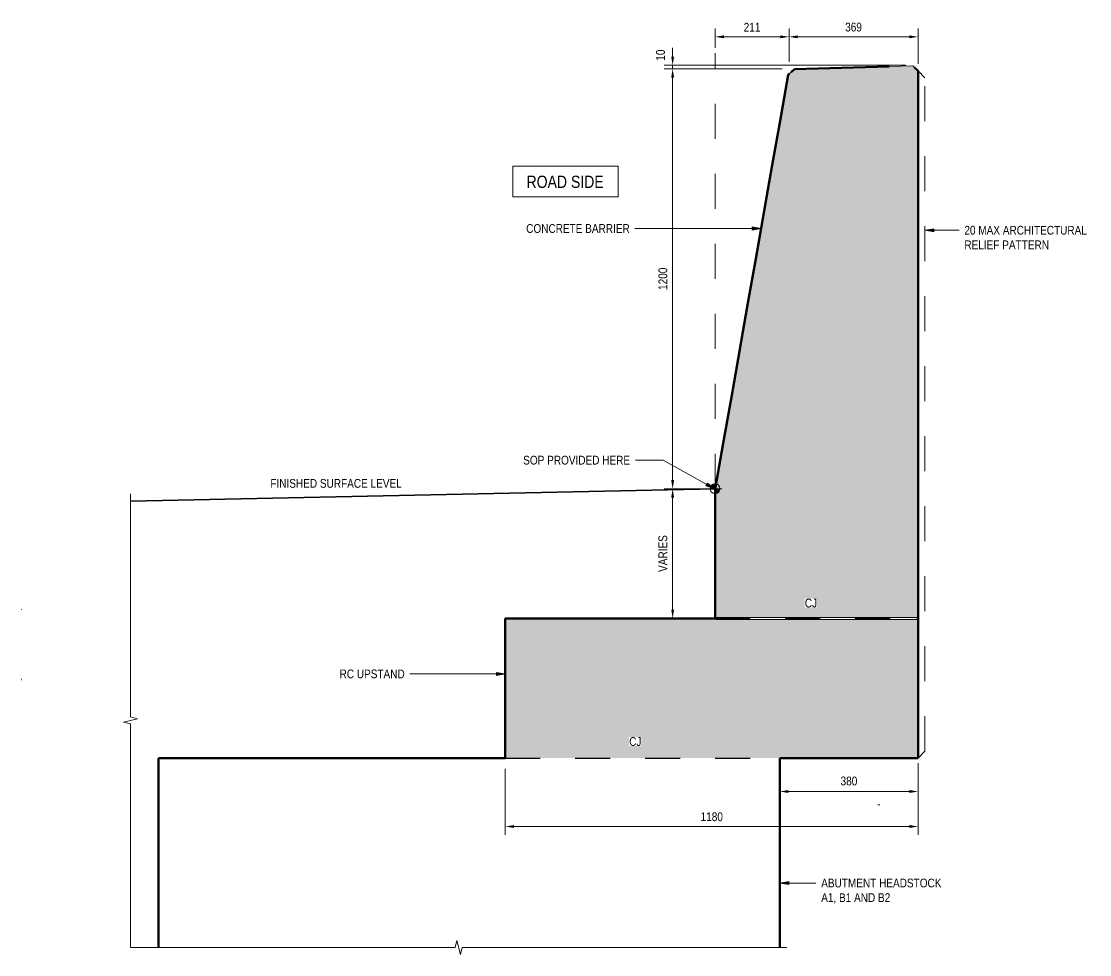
# Model space of a CAD drawing. Header units: metres. Extents: x 0.2 to 15.9, y 2.7 to 23.5.
# Drawn here: x 5.206 to 8.259, y 20.787 to 23.454 of the extents above; entities that cross this region are included whole.
import ezdxf

# ---------------------------------------------------------------- set-up
doc = ezdxf.new("R2010")
doc.units = ezdxf.units.M
doc.linetypes.add('JacobsDash', pattern=[0.0045, 0.003, -0.0015])
doc.layers.get('Defpoints').update_dxf_attribs({"color": 41})
for name, color, linetype, lineweight in [('A-ANNO-DIMS', 7, 'Continuous', 9), ('A-ANNO-NOTE', 7, 'Continuous', 9), ('A-DETL', 7, 'Continuous', 13), ('A-DETL-GENF', 7, 'Continuous', 9), ('A-FLOR', 7, 'Continuous', 50), ('A-FLOR-HDLN', 7, 'JacobsDash', 18), ('G-ANNO-TEXT', 7, 'Continuous', 9), ('S-FNDN', 7, 'Continuous', 50)]:
    doc.layers.add(name, color=color, linetype=linetype, lineweight=lineweight)
doc.styles.add('Arial Narrow_2', font='ARIALN.TTF', dxfattribs={"height": 0.035})
doc.styles.add('Arial Narrow_3', font='ARIALN.TTF', dxfattribs={"height": 0.025})
doc.dimstyles.new('Dimension_Standard_O__mm_', dxfattribs={"dimscale": 0.3048, "dimtxt": 0.025586, "dimasz": 0.082021, "dimexe": 0.07874, "dimexo": 0.049213, "dimgap": 0.049213, "dimtad": 1, "dimdec": 0, "dimlfac": 1000, "dimzin": 0, "dimdsep": 46, "dimtxsty": 'Arial Narrow_3', "dimsah": 1, "dimcen": 0.09, "dimaunit": 1, "dimadec": 4, "dimazin": 0, "dimtfac": 1, "dimtdec": 4, "dimtix": 1, "dimtmove": 0, "dimatfit": 3, "dimfxl": 1, "dimtvp": 1, "dimtfill": 1, "dimtolj": 1, "dimtzin": 0, "dimlwd": 18, "dimlwe": 18, "dimarcsym": 2})
doc.dimstyles.new('Dimension_Standard_O__mm__1', dxfattribs={"dimscale": 0.3048, "dimtxt": 0.025586, "dimasz": 0.082021, "dimexe": 0.07874, "dimexo": 0.049213, "dimgap": 0.049213, "dimtad": 1, "dimdec": 0, "dimlfac": 1000, "dimzin": 0, "dimdsep": 46, "dimtxsty": 'Arial Narrow_3', "dimsah": 1, "dimcen": 0.09, "dimaunit": 1, "dimadec": 4, "dimazin": 0, "dimtfac": 1, "dimtdec": 4, "dimtix": 1, "dimtmove": 2, "dimatfit": 3, "dimfxl": 1, "dimtvp": 1, "dimtfill": 1, "dimtolj": 1, "dimtzin": 0, "dimlwd": 18, "dimlwe": 18, "dimarcsym": 2})

# ---------------------------------------------------------------- blocks, each defined once
blk = doc.blocks.new('30_SFD_XSO_GeometryDataPoint_xyz_CS - 30_SFD_XSO_GeometryDataPoint_xyz_CS-4773378-DRG-2873175 SECTION 2')
at = {"layer": 'S-FNDN', "color": 252, "linetype": 'JacobsDash', "lineweight": 18, "true_color": 0x888888}
blk.add_line((-543.9733, 21.2155), (-543.9675, 21.2155), dxfattribs=at)
blk = doc.blocks.new('CS_DET_BreakLine_ViewScale - Std Break-8189673-DRG-2873175 SECTION 2')
at = {"layer": 'A-DETL-GENF'}
for p, q in [((-545.1761, 20.8274), (-545.1811, 20.8074)), ((-545.1661, 20.7874), (-545.1761, 20.8274)), ((-545.1811, 20.8074), (-546.1086, 20.8074)), ((-545.1611, 20.8074), (-545.1661, 20.7874)), ((-544.2336, 20.8074), (-545.1611, 20.8074))]:
    blk.add_line(p, q, dxfattribs=at)
blk = doc.blocks.new('CS_DET_BreakLine_ViewScale - Std Break-8189717-DRG-2873175 SECTION 2')
at = {"layer": 'A-DETL-GENF'}
for p, q in [((-546.1087, 21.4664), (-546.1087, 22.1039)), ((-546.1287, 21.4514), (-546.0887, 21.4614)), ((-546.0887, 21.4614), (-546.1087, 21.4664)), ((-546.1087, 21.4464), (-546.1287, 21.4514)), ((-546.1087, 20.8089), (-546.1087, 21.4464))]:
    blk.add_line(p, q, dxfattribs=at)
blk = doc.blocks.new('DIMBLOCK8-DRG-2873175 SECTION 2')
at = {"layer": 'A-ANNO-DIMS', "color": 0, "lineweight": 18, "transparency": 16777216}
for p, q in [((7.4, 23.3383), (7.4, 23.4336)), ((7.7686, 23.3324), (7.7686, 23.4336)), ((7.7436, 23.4096), (7.425, 23.4096))]:
    blk.add_line(p, q, dxfattribs=at)
at = {"layer": 'A-ANNO-DIMS', "color": 0, "transparency": 16777216}
for points in [[(7.425, 23.4138), (7.425, 23.4055), (7.4, 23.4096)], [(7.7436, 23.4138), (7.7436, 23.4055), (7.7686, 23.4096)]]:
    blk.add_solid(points, dxfattribs=at)
at = {"layer": 'Defpoints', "color": 0, "transparency": 16777216}
for p in [(7.4, 23.4096), (7.4, 23.3233), (7.7686, 23.3174)]:
    blk.add_point(p, dxfattribs=at)
at = {"layer": 'A-ANNO-DIMS', "color": 0, "lineweight": 18, "transparency": 16777216, "insert": (7.5843, 23.4374), "char_height": 0.025, "width": 0.05702, "attachment_point": 5, "style": 'Arial Narrow_3', "bg_fill": 3, "box_fill_scale": 1.1, "bg_fill_color": 256, "bg_fill_true_color": 13158600, "bg_fill_transparency": 0}
blk.add_mtext('\\A1;369', dxfattribs=at)
blk = doc.blocks.new('DIMBLOCK9-DRG-2873175 SECTION 2')
at = {"layer": 'A-ANNO-DIMS', "color": 0, "lineweight": 18, "transparency": 16777216}
for p, q in [((7.0674, 23.3533), (7.0674, 23.3783)), ((7.7335, 23.3283), (7.0434, 23.3283)), ((7.0674, 23.3183), (7.0674, 23.3283)), ((7.38, 23.3183), (7.0434, 23.3183)), ((7.0674, 23.2933), (7.0674, 23.2683))]:
    blk.add_line(p, q, dxfattribs=at)
at = {"layer": 'A-ANNO-DIMS', "color": 0, "transparency": 16777216}
for points in [[(7.0632, 23.3533), (7.0716, 23.3533), (7.0674, 23.3283)], [(7.0632, 23.2933), (7.0716, 23.2933), (7.0674, 23.3183)]]:
    blk.add_solid(points, dxfattribs=at)
at = {"layer": 'Defpoints', "color": 0, "transparency": 16777216}
for p in [(7.0674, 23.3283), (7.7485, 23.3283), (7.395, 23.3183)]:
    blk.add_point(p, dxfattribs=at)
at = {"layer": 'A-ANNO-DIMS', "color": 0, "lineweight": 18, "transparency": 16777216, "insert": (7.0201, 23.3414), "char_height": 0.025, "width": 0.038013, "attachment_point": 1, "rotation": 90, "line_spacing_factor": 0.974696, "style": 'Arial Narrow_3', "bg_fill": 3, "box_fill_scale": 1.1, "bg_fill_color": 256, "bg_fill_true_color": 13158600, "bg_fill_transparency": 0}
blk.add_mtext('\\A1;10', dxfattribs=at)
blk = doc.blocks.new('DIMBLOCK10-DRG-2873175 SECTION 2')
at = {"layer": 'A-ANNO-DIMS', "color": 0, "lineweight": 18, "transparency": 16777216}
for p, q in [((7.1688, 22.1183), (7.0434, 22.1183)), ((7.0674, 21.7733), (7.0674, 22.0933)), ((7.1689, 21.7483), (7.0434, 21.7483))]:
    blk.add_line(p, q, dxfattribs=at)
at = {"layer": 'A-ANNO-DIMS', "color": 0, "transparency": 16777216}
for points in [[(7.0632, 22.0933), (7.0716, 22.0933), (7.0674, 22.1183)], [(7.0632, 21.7733), (7.0716, 21.7733), (7.0674, 21.7483)]]:
    blk.add_solid(points, dxfattribs=at)
at = {"layer": 'Defpoints', "color": 0, "transparency": 16777216}
for p in [(7.0674, 22.1183), (7.1838, 22.1183), (7.1839, 21.7483)]:
    blk.add_point(p, dxfattribs=at)
at = {"layer": 'A-ANNO-DIMS', "color": 0, "lineweight": 18, "transparency": 16777216, "insert": (7.0395, 21.9333), "char_height": 0.025, "width": 0.126223, "attachment_point": 5, "rotation": 90, "style": 'Arial Narrow_3', "bg_fill": 3, "box_fill_scale": 1.1, "bg_fill_color": 256, "bg_fill_true_color": 13158600, "bg_fill_transparency": 0}
blk.add_mtext('\\A1;VARIES', dxfattribs=at)
blk = doc.blocks.new('DIMBLOCK11-DRG-2873175 SECTION 2')
at = {"layer": 'A-ANNO-DIMS', "color": 0, "lineweight": 18, "transparency": 16777216}
for p, q in [((7.38, 23.3183), (7.0434, 23.3183)), ((7.0674, 22.1433), (7.0674, 23.2933)), ((7.1688, 22.1183), (7.0434, 22.1183))]:
    blk.add_line(p, q, dxfattribs=at)
at = {"layer": 'A-ANNO-DIMS', "color": 0, "transparency": 16777216}
for points in [[(7.0632, 23.2933), (7.0716, 23.2933), (7.0674, 23.3183)], [(7.0632, 22.1433), (7.0716, 22.1433), (7.0674, 22.1183)]]:
    blk.add_solid(points, dxfattribs=at)
at = {"layer": 'Defpoints', "color": 0, "transparency": 16777216}
for p in [(7.0674, 23.3183), (7.395, 23.3183), (7.1838, 22.1183)]:
    blk.add_point(p, dxfattribs=at)
at = {"layer": 'A-ANNO-DIMS', "color": 0, "lineweight": 18, "transparency": 16777216, "insert": (7.0396, 22.7183), "char_height": 0.025, "width": 0.076026, "attachment_point": 5, "rotation": 90, "style": 'Arial Narrow_3', "bg_fill": 3, "box_fill_scale": 1.1, "bg_fill_color": 256, "bg_fill_true_color": 13158600, "bg_fill_transparency": 0}
blk.add_mtext('\\A1;1200', dxfattribs=at)
blk = doc.blocks.new('DIMBLOCK12-DRG-2873175 SECTION 2')
at = {"layer": 'A-ANNO-DIMS', "color": 0, "lineweight": 18, "transparency": 16777216}
for p, q in [((7.1888, 23.3783), (7.1888, 23.4336)), ((7.4, 23.3383), (7.4, 23.4336)), ((7.375, 23.4096), (7.2138, 23.4096))]:
    blk.add_line(p, q, dxfattribs=at)
at = {"layer": 'A-ANNO-DIMS', "color": 0, "transparency": 16777216}
for points in [[(7.2138, 23.4138), (7.2138, 23.4055), (7.1888, 23.4096)], [(7.375, 23.4138), (7.375, 23.4055), (7.4, 23.4096)]]:
    blk.add_solid(points, dxfattribs=at)
at = {"layer": 'Defpoints', "color": 0, "transparency": 16777216}
for p in [(7.1888, 23.4096), (7.1888, 23.3633), (7.4, 23.3233)]:
    blk.add_point(p, dxfattribs=at)
at = {"layer": 'A-ANNO-DIMS', "color": 0, "lineweight": 18, "transparency": 16777216, "insert": (7.2944, 23.4372), "char_height": 0.025, "width": 0.05702, "attachment_point": 5, "style": 'Arial Narrow_3', "bg_fill": 3, "box_fill_scale": 1.1, "bg_fill_color": 256, "bg_fill_true_color": 13158600, "bg_fill_transparency": 0}
blk.add_mtext('\\A1;211', dxfattribs=at)
blk = doc.blocks.new('DIMBLOCK13-DRG-2873175 SECTION 2')
at = {"layer": 'A-ANNO-DIMS', "color": 0, "lineweight": 18, "transparency": 16777216}
for p, q in [((6.5891, 21.3185), (6.5891, 21.1294)), ((7.7691, 21.334), (7.7691, 21.1294)), ((7.7441, 21.1534), (6.6141, 21.1534))]:
    blk.add_line(p, q, dxfattribs=at)
at = {"layer": 'A-ANNO-DIMS', "color": 0, "transparency": 16777216}
for points in [[(6.6141, 21.1576), (6.6141, 21.1493), (6.5891, 21.1534)], [(7.7441, 21.1576), (7.7441, 21.1493), (7.7691, 21.1534)]]:
    blk.add_solid(points, dxfattribs=at)
at = {"layer": 'Defpoints', "color": 0, "transparency": 16777216}
for p in [(7.7691, 21.349), (6.5891, 21.3335), (6.5891, 21.1534)]:
    blk.add_point(p, dxfattribs=at)
at = {"layer": 'A-ANNO-DIMS', "color": 0, "lineweight": 18, "transparency": 16777216, "insert": (7.1791, 21.1812), "char_height": 0.025, "width": 0.076026, "attachment_point": 5, "style": 'Arial Narrow_3', "bg_fill": 3, "box_fill_scale": 1.1, "bg_fill_color": 256, "bg_fill_true_color": 13158600, "bg_fill_transparency": 0}
blk.add_mtext('\\A1;1180', dxfattribs=at)
blk = doc.blocks.new('DIMBLOCK14-DRG-2873175 SECTION 2')
at = {"layer": 'A-ANNO-DIMS', "color": 0, "lineweight": 18, "transparency": 16777216}
for p, q in [((7.3734, 21.329), (7.3734, 21.2294)), ((7.7691, 21.329), (7.7691, 21.2294)), ((7.7441, 21.2534), (7.3984, 21.2534))]:
    blk.add_line(p, q, dxfattribs=at)
at = {"layer": 'A-ANNO-DIMS', "color": 0, "transparency": 16777216}
for points in [[(7.3984, 21.2576), (7.3984, 21.2493), (7.3734, 21.2534)], [(7.7441, 21.2576), (7.7441, 21.2493), (7.7691, 21.2534)]]:
    blk.add_solid(points, dxfattribs=at)
at = {"layer": 'Defpoints', "color": 0, "transparency": 16777216}
for p in [(7.3734, 21.344), (7.7691, 21.344), (7.3734, 21.2534)]:
    blk.add_point(p, dxfattribs=at)
at = {"layer": 'A-ANNO-DIMS', "color": 0, "lineweight": 18, "transparency": 16777216, "insert": (7.5712, 21.2833), "char_height": 0.025, "width": 0.05702, "attachment_point": 5, "style": 'Arial Narrow_3', "bg_fill": 3, "box_fill_scale": 1.1, "bg_fill_color": 256, "bg_fill_true_color": 13158600, "bg_fill_transparency": 0}
blk.add_mtext('\\A1;380\u200d', dxfattribs=at)
blk = doc.blocks.new('CS_SYMB_SETOUT POINT - 5mm-2022283-DRG-2873175 SECTION 2')
at = {"layer": 'A-ANNO-NOTE'}
h = blk.add_hatch(color=256, dxfattribs=at)
edge = h.paths.add_edge_path()
edge.add_line((-544.4383, 22.1323), (-544.4383, 22.1183))
edge.add_line((-544.4383, 22.1183), (-544.4523, 22.1183))
edge.add_arc((-544.4383, 22.1183), 0.014, 90, 180, ccw=False)
h = blk.add_hatch(color=256, dxfattribs=at)
edge = h.paths.add_edge_path()
edge.add_line((-544.4383, 22.1043), (-544.4383, 22.1183))
edge.add_line((-544.4383, 22.1183), (-544.4243, 22.1183))
edge.add_arc((-544.4383, 22.1183), 0.014, 270, 360, ccw=False)
for p, q in [((-544.4383, 22.0993), (-544.4383, 22.1373)), ((-544.4383, 22.1183), (-544.4383, 22.1323)), ((-544.4573, 22.1183), (-544.4193, 22.1183)), ((-544.4523, 22.1183), (-544.4383, 22.1183)), ((-544.4243, 22.1183), (-544.4383, 22.1183)), ((-544.4383, 22.1183), (-544.4383, 22.1043))]:
    blk.add_line(p, q, dxfattribs=at)
blk.add_circle((-544.4383, 22.1183), 0.014, dxfattribs=at)
for start, end in [(90, 180), (270, 360)]:
    blk.add_arc((-544.4383, 22.1183), 0.014, start, end, dxfattribs=at)

msp = doc.modelspace()

# ---------------------------------------------------------------- hatches: boundary and pattern name
at = {"layer": 'A-DETL-GENF', "true_color": 0xc0c0c0}
for points in [[(6.5891, 21.349), (7.7691, 21.349), (7.7689, 21.7473), (7.766, 21.7473), (7.766, 21.7447), (7.1917, 21.7447), (7.1917, 21.7477), (6.5891, 21.7477)], [(7.7689, 21.7473), (7.7689, 21.7477), (7.766, 21.7477), (7.766, 21.7473), (7.7689, 21.7473), (7.7689, 21.7473)]]:
    msp.add_hatch(color=9, dxfattribs=at).paths.add_polyline_path(points)
at = {"layer": 'A-FLOR', "true_color": 0xc0c0c0}
for points in [[(7.766, 21.7477), (7.7689, 21.7477), (7.7686, 23.3123), (7.7536, 23.3269), (7.4153, 23.3168), (7.3973, 23.3012), (7.1889, 22.1174), (7.1889, 21.7484), (7.1917, 21.7484), (7.1917, 21.7505), (7.766, 21.7505), (7.766, 21.7478)], [(7.4153, 23.3168), (7.7536, 23.3269), (7.7536, 23.3271), (7.6399, 23.3237), (7.4153, 23.317), (7.4153, 23.3168)], [(7.7686, 23.3123), (7.7686, 23.3126), (7.7666, 23.3145), (7.7536, 23.3271), (7.7536, 23.3269), (7.7686, 23.3123)], [(7.3973, 23.3012), (7.4153, 23.3168), (7.4153, 23.3169), (7.3974, 23.3014)]]:
    msp.add_hatch(color=9, dxfattribs=at).paths.add_polyline_path(points)
h = msp.add_hatch(color=9, dxfattribs=at)
h.paths.add_polyline_path([(7.7689, 21.7477), (7.769, 21.7477), (7.7689, 21.8171)])
h.paths.add_polyline_path([(7.7689, 21.9212), (7.7689, 21.9213), (7.7689, 21.9212)])
h.paths.add_polyline_path([(7.7689, 22.0951), (7.7689, 22.0952), (7.7689, 22.1174)])
h.paths.add_polyline_path([(7.7688, 22.269), (7.7689, 22.2691), (7.7689, 22.2691), (7.7688, 22.2944)])
h.paths.add_polyline_path([(7.7688, 22.4429), (7.7688, 22.443), (7.7688, 22.443), (7.7688, 22.4506)])
h.paths.add_polyline_path([(7.7687, 22.6168), (7.7688, 22.6169), (7.7688, 22.6169), (7.7687, 22.6227)])
h.paths.add_polyline_path([(7.7687, 22.7907), (7.7687, 22.7908), (7.7687, 22.8498)])
h.paths.add_polyline_path([(7.7687, 22.9646), (7.7687, 22.9647), (7.7686, 23.0382)])
h.paths.add_polyline_path([(7.7686, 23.1385), (7.7686, 23.1386), (7.7686, 23.1502)])
at = {"layer": 'G-ANNO-TEXT'}
for points in [[(7.3198, 22.862), (7.2948, 22.8664), (7.2948, 22.8576)], [(7.7887, 22.857), (7.8137, 22.8526), (7.8137, 22.8614)], [(7.1866, 22.1183), (7.1669, 22.1344), (7.1626, 22.1267)], [(6.5889, 21.5894), (6.5639, 21.5938), (6.5639, 21.585)], [(7.3741, 20.992), (7.3991, 20.9876), (7.3991, 20.9964)]]:
    msp.add_hatch(color=256, dxfattribs=at).paths.add_polyline_path(points)

# ---------------------------------------------------------------- linework, layer by layer
at = {"layer": 'A-DETL', "linetype": 'JacobsDash'}
for p, q in [((7.1888, 22.1183), (7.1888, 23.3633)), ((7.7686, 23.3124), (7.7885, 23.2925)), ((7.7885, 21.3689), (7.7885, 23.2925)), ((7.7686, 21.349), (7.7885, 21.3689))]:
    msp.add_line(p, q, dxfattribs=at)
at = {"layer": 'A-DETL', "lineweight": 35}
msp.add_line((7.1888, 22.1183), (5.5184, 22.0833), dxfattribs=at)
at = {"layer": 'A-DETL', "lineweight": 9}
for p, q in [((6.5891, 21.7477), (6.5891, 21.349)), ((7.1917, 21.7477), (6.5891, 21.7477)), ((7.7691, 21.7477), (7.766, 21.7477)), ((7.7691, 21.349), (7.7691, 21.7477)), ((7.3734, 21.349), (7.7691, 21.349))]:
    msp.add_line(p, q, dxfattribs=at)
at = {"layer": 'A-DETL', "lineweight": 50}
for p, q in [((6.5891, 21.7477), (6.5891, 21.349)), ((7.1917, 21.7477), (6.5891, 21.7477)), ((7.7691, 21.7477), (7.766, 21.7477)), ((7.7691, 21.349), (7.7691, 21.7477)), ((6.5891, 21.349), (5.5984, 21.349)), ((5.5984, 21.349), (5.5984, 20.809)), ((7.3734, 21.349), (7.7678, 21.349)), ((7.3734, 21.349), (7.3734, 20.809))]:
    msp.add_line(p, q, dxfattribs=at)
at = {"layer": 'A-DETL', "linetype": 'JacobsDash', "lineweight": 35}
msp.add_line((7.1887, 21.7477), (7.7691, 21.7477), dxfattribs=at)
at = {"layer": 'A-DETL', "color": 7, "lineweight": 9, "true_color": 0xffffff}
for p, q in [((7.766, 21.7505), (7.1917, 21.7505)), ((7.1917, 21.7505), (7.1917, 21.7447)), ((7.1917, 21.7447), (7.766, 21.7447)), ((7.766, 21.7447), (7.766, 21.7505))]:
    msp.add_line(p, q, dxfattribs=at)
at = {"layer": 'A-DETL', "color": 8, "lineweight": 25, "true_color": 0x808080}
for p, q in [((7.7678, 21.349), (7.7678, 21.4611)), ((7.3734, 21.349), (7.3734, 21.1685))]:
    msp.add_line(p, q, dxfattribs=at)
at = {"layer": 'A-DETL', "linetype": 'JacobsDash', "lineweight": 18}
msp.add_line((6.5891, 21.349), (7.3734, 21.349), dxfattribs=at)
at = {"layer": 'A-DETL', "linetype": 'JacobsDash', "lineweight": 25}
msp.add_line((6.5891, 21.349), (7.3734, 21.349), dxfattribs=at)
at = {"layer": 'A-FLOR'}
for p, q in [((7.401, 23.3044), (7.3973, 23.3012)), ((7.3973, 23.3014), (7.3973, 23.3012)), ((7.4153, 23.3168), (7.4058, 23.3085)), ((7.4153, 23.317), (7.4153, 23.3168)), ((7.7686, 23.3123), (7.7588, 23.3218)), ((7.7686, 23.3125), (7.7686, 23.3123)), ((7.769, 21.7474), (7.7689, 21.7473))]:
    msp.add_line(p, q, dxfattribs=at)
at = {"layer": 'A-FLOR', "lineweight": 35}
msp.add_line((5.2063, 21.5738), (5.2076, 21.5738), dxfattribs=at)
at = {"layer": 'A-FLOR', "flags": 128}
for points in [[(7.6859, 23.3249), (7.6183, 23.3228), (7.5506, 23.3208), (7.4829, 23.3188), (7.4153, 23.3168)], [(7.3973, 23.3012), (7.3742, 23.1697), (7.351, 23.0382), (7.3278, 22.9066), (7.3047, 22.7751), (7.2815, 22.6436), (7.2583, 22.512), (7.2352, 22.3805), (7.212, 22.249), (7.1889, 22.1174)], [(7.7689, 21.7473), (7.7689, 21.9212), (7.7689, 22.0951), (7.7688, 22.269), (7.7688, 22.4429), (7.7687, 22.6168), (7.7687, 22.7906), (7.7687, 22.9645), (7.7686, 23.1384), (7.7686, 23.3123)], [(7.1889, 22.1174), (7.1889, 22.0436), (7.1889, 21.9698), (7.1889, 21.896), (7.1889, 21.8222), (7.1889, 21.7484)]]:
    msp.add_lwpolyline(points, dxfattribs=at)
at = {"layer": 'A-FLOR-HDLN'}
for p, q in [((7.7536, 23.3269), (7.6859, 23.3249)), ((7.7536, 23.3271), (7.7536, 23.3269)), ((7.7588, 23.3218), (7.7536, 23.3269)), ((7.4057, 23.3085), (7.401, 23.3044)), ((5.2076, 21.7738), (5.2063, 21.7738))]:
    msp.add_line(p, q, dxfattribs=at)
at = {"layer": 'G-ANNO-TEXT'}
for p, q in [((7.8137, 22.8614), (7.7887, 22.857)), ((7.7887, 22.857), (7.8137, 22.8526)), ((7.7887, 22.857), (7.886, 22.857)), ((7.8137, 22.8526), (7.8137, 22.8614)), ((6.9683, 22.2001), (6.9609, 22.2001)), ((6.3171, 21.5894), (6.3164, 21.5894)), ((6.5889, 21.5894), (6.3171, 21.5894)), ((6.5889, 21.5894), (6.5639, 21.5938)), ((6.5639, 21.5938), (6.5639, 21.585)), ((6.5639, 21.585), (6.5889, 21.5894)), ((7.3991, 20.9964), (7.3741, 20.992)), ((7.3741, 20.992), (7.3991, 20.9876)), ((7.3741, 20.992), (7.4769, 20.992)), ((7.3991, 20.9876), (7.3991, 20.9964))]:
    msp.add_line(p, q, dxfattribs=at)
at = {"layer": 'G-ANNO-TEXT', "lineweight": 18, "flags": 128}
msp.add_lwpolyline([(6.6111, 23.0405), (6.9121, 23.0405), (6.9121, 22.9523), (6.6111, 22.9523)], close=True, dxfattribs=at)

# ---------------------------------------------------------------- block references
at = {"layer": 'A-DETL-GENF'}
for name in ['CS_DET_BreakLine_ViewScale - Std Break-8189717-DRG-2873175 SECTION 2', 'CS_DET_BreakLine_ViewScale - Std Break-8189673-DRG-2873175 SECTION 2']:
    msp.add_blockref(name, (551.627, 0), dxfattribs=at)
at = {"layer": 'S-FNDN', "color": 252, "linetype": 'JacobsDash', "lineweight": 18, "true_color": 0x888888}
msp.add_blockref('30_SFD_XSO_GeometryDataPoint_xyz_CS - 30_SFD_XSO_GeometryDataPoint_xyz_CS-4773378-DRG-2873175 SECTION 2', (551.627, 0), dxfattribs=at)

# ---------------------------------------------------------------- texts
at = {"layer": 'G-ANNO-TEXT', "char_height": 0.025, "attachment_point": 1, "style": 'Arial Narrow_3', "bg_fill": 3, "box_fill_scale": 1, "bg_fill_color": 256, "bg_fill_transparency": 0}
for s, insert in [('RELIEF PATTERN', (7.901, 22.8278)), ('A1, B1 AND B2', (7.4919, 20.9628))]:
    msp.add_mtext(s, dxfattribs=dict(at, insert=insert))

# ---------------------------------------------------------------- next in the draw order: texts
at = {"layer": 'G-ANNO-TEXT', "lineweight": 18, "insert": (6.6499, 23.0129), "char_height": 0.035, "attachment_point": 1, "style": 'Arial Narrow_2', "bg_fill": 3, "box_fill_scale": 1, "bg_fill_color": 256, "bg_fill_true_color": 13158600, "bg_fill_transparency": 0}
msp.add_mtext('ROAD SIDE', dxfattribs=at)
at = {"layer": 'G-ANNO-TEXT', "char_height": 0.025, "attachment_point": 1, "style": 'Arial Narrow_3', "bg_fill": 3, "box_fill_scale": 1, "bg_fill_color": 256, "bg_fill_transparency": 0}
for s, insert in [('20 MAX ARCHITECTURAL ', (7.901, 22.8695)), ('SOP PROVIDED HERE', (6.6403, 22.2126)), ('FINISHED SURFACE LEVEL', (5.9178, 22.1463)), ('CJ', (7.4451, 21.8044)), ('RC UPSTAND', (6.1156, 21.6019)), ('CJ', (6.9431, 21.4087)), ('ABUTMENT HEADSTOCK ', (7.4919, 21.0045))]:
    msp.add_mtext(s, dxfattribs=dict(at, insert=insert))

# ---------------------------------------------------------------- next in the draw order: dimensions: what is measured, and where the dimension line sits
at = {"layer": 'A-ANNO-DIMS', "lineweight": 18}
for base, p1, p2, override, picture, middle in [((7.4, 23.4096), (7.7686, 23.3174), (7.4, 23.3233), {"dimpost": '<>', "dimfxl": 0.368643}, 'DIMBLOCK8-DRG-2873175 SECTION 2', (7.5843, 23.4374)), ((6.5891, 21.1534), (7.7691, 21.349), (6.5891, 21.3335), {"dimpost": '<>', "dimfxl": 1.180102}, 'DIMBLOCK13-DRG-2873175 SECTION 2', (7.1791, 21.1812))]:
    dim = msp.add_linear_dim(base=base, p1=p1, p2=p2, dimstyle='Dimension_Standard_O__mm_', override=override, dxfattribs=at)
    dim.commit()
    dim.dimension.update_dxf_attribs({"geometry": picture, "text_midpoint": middle})
dim = msp.add_linear_dim(base=(7.0674, 22.1183), p1=(7.1839, 21.7483), p2=(7.1838, 22.1183), angle=90, text='VARIES', dimstyle='Dimension_Standard_O__mm_', override={"dimpost": '<>', "dimfxl": 0.37}, dxfattribs=at)
dim.commit()
dim.dimension.update_dxf_attribs({"geometry": 'DIMBLOCK10-DRG-2873175 SECTION 2', "text_midpoint": (7.0395, 21.9333)})

# ---------------------------------------------------------------- next in the draw order: dimensions: what is measured, and where the dimension line sits
dim = msp.add_linear_dim(base=(7.0674, 23.3283), p1=(7.395, 23.3183), p2=(7.7485, 23.3283), angle=90, dimstyle='Dimension_Standard_O__mm__1', override={"dimpost": '<>', "dimfxl": 0.353706}, dxfattribs=at)
dim.commit()
dim.dimension.update_dxf_attribs({"geometry": 'DIMBLOCK9-DRG-2873175 SECTION 2', "text_midpoint": (7.0367, 23.3604), "dimtype": 160, "text_rotation": 90})
dim = msp.add_linear_dim(base=(7.3734, 21.2534), p1=(7.7691, 21.344), p2=(7.3734, 21.344), text='380\u200d', dimstyle='Dimension_Standard_O__mm_', override={"dimpost": '<>', "dimfxl": 0.395616}, dxfattribs=at)
dim.commit()
dim.dimension.update_dxf_attribs({"geometry": 'DIMBLOCK14-DRG-2873175 SECTION 2', "text_midpoint": (7.5712, 21.2833)})

# ---------------------------------------------------------------- next in the draw order: dimensions: what is measured, and where the dimension line sits
dim = msp.add_linear_dim(base=(7.0674, 23.3183), p1=(7.1838, 22.1183), p2=(7.395, 23.3183), angle=90, dimstyle='Dimension_Standard_O__mm_', override={"dimpost": '<>', "dimfxl": 1.218448}, dxfattribs=at)
dim.commit()
dim.dimension.update_dxf_attribs({"geometry": 'DIMBLOCK11-DRG-2873175 SECTION 2', "text_midpoint": (7.0396, 22.7183)})

# ---------------------------------------------------------------- next in the draw order: linework, layer by layer
at = {"layer": 'G-ANNO-TEXT'}
for p, q in [((7.3198, 22.862), (7.2948, 22.8664)), ((7.2948, 22.8664), (7.2948, 22.8576)), ((7.3198, 22.862), (6.9596, 22.862)), ((7.2948, 22.8576), (7.3198, 22.862)), ((7.04, 22.2001), (6.9683, 22.2001)), ((7.1866, 22.1183), (7.04, 22.2001)), ((7.1669, 22.1344), (7.1626, 22.1267)), ((7.1866, 22.1183), (7.1669, 22.1344)), ((7.1626, 22.1267), (7.1866, 22.1183))]:
    msp.add_line(p, q, dxfattribs=at)

# ---------------------------------------------------------------- next in the draw order: block references
at = {"layer": 'A-ANNO-NOTE'}
msp.add_blockref('CS_SYMB_SETOUT POINT - 5mm-2022283-DRG-2873175 SECTION 2', (551.627, 0), dxfattribs=at)

# ---------------------------------------------------------------- next in the draw order: dimensions: what is measured, and where the dimension line sits
at = {"layer": 'A-ANNO-DIMS', "lineweight": 18}
dim = msp.add_linear_dim(base=(7.1888, 23.4096), p1=(7.4, 23.3233), p2=(7.1888, 23.3633), dimstyle='Dimension_Standard_O__mm_', override={"dimpost": '<>', "dimfxl": 0.214976}, dxfattribs=at)
dim.commit()
dim.dimension.update_dxf_attribs({"geometry": 'DIMBLOCK12-DRG-2873175 SECTION 2', "text_midpoint": (7.2944, 23.4372)})

# ---------------------------------------------------------------- next in the draw order: texts
at = {"layer": 'G-ANNO-TEXT', "insert": (6.6489, 22.8745), "char_height": 0.025, "attachment_point": 1, "style": 'Arial Narrow_3', "bg_fill": 3, "box_fill_scale": 1, "bg_fill_color": 256, "bg_fill_transparency": 0}
msp.add_mtext('CONCRETE BARRIER', dxfattribs=at)

doc.saveas('drawing.dxf')
